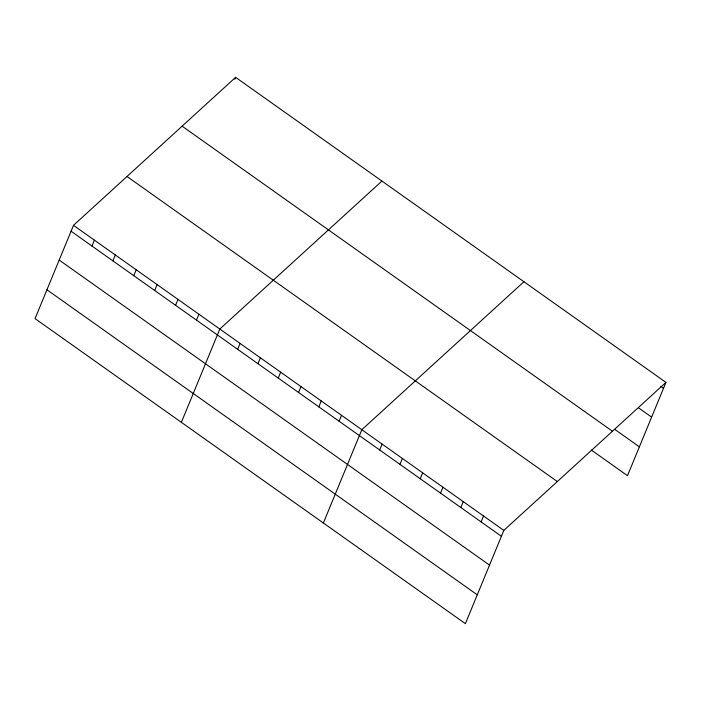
<?xml version="1.0" encoding="UTF-8"?>
<svg xmlns="http://www.w3.org/2000/svg" width="701" height="701" viewBox="0 0 701 701"><rect width="100%" height="100%" fill="white"/><g stroke="black" fill="none" stroke-linecap="round" stroke-linejoin="round"><path stroke-width="1.05" d="M73.5 225.328L35.05 318.605L465.385 623.662L503.835 530.385L665.95 382.395L235.615 77.338L73.5 225.328L503.835 530.385M91.971 246.033L94.398 240.145M112.87 260.851L115.297 254.962M133.777 275.668L136.204 269.78M234.809 79.301L235.615 77.338M154.676 290.486L157.103 284.597M175.574 305.303L178.01 299.415M196.482 320.12L198.909 314.232M181.366 422.326L219.807 329.049L381.931 181.06M237.665 349.317L240.101 343.429M257.959 363.696L260.386 357.808M278.244 378.084L280.672 372.187M298.53 392.464L300.957 386.575M318.815 406.843L321.242 400.954M339.109 421.222L341.536 415.334M323.371 522.99L361.821 429.713L523.936 281.723M379.679 449.989L382.106 444.101M399.964 464.369L402.392 458.48M420.258 478.748L422.685 472.86M440.543 493.136L442.971 487.239M460.829 507.515L463.256 501.627M481.114 521.894L483.541 516.006M665.95 382.395L627.5 475.672L591.337 450.042M660.877 386.409L663.523 388.284M638.409 407.745L651.632 417.121M614.689 429.327L639.391 446.835M182.12 126.171L612.455 431.238M126.995 176.486L557.33 481.552M71.073 231.216L501.399 536.274M59.182 260.053L489.517 565.111M46.932 289.767L477.267 594.825"/></g></svg>
